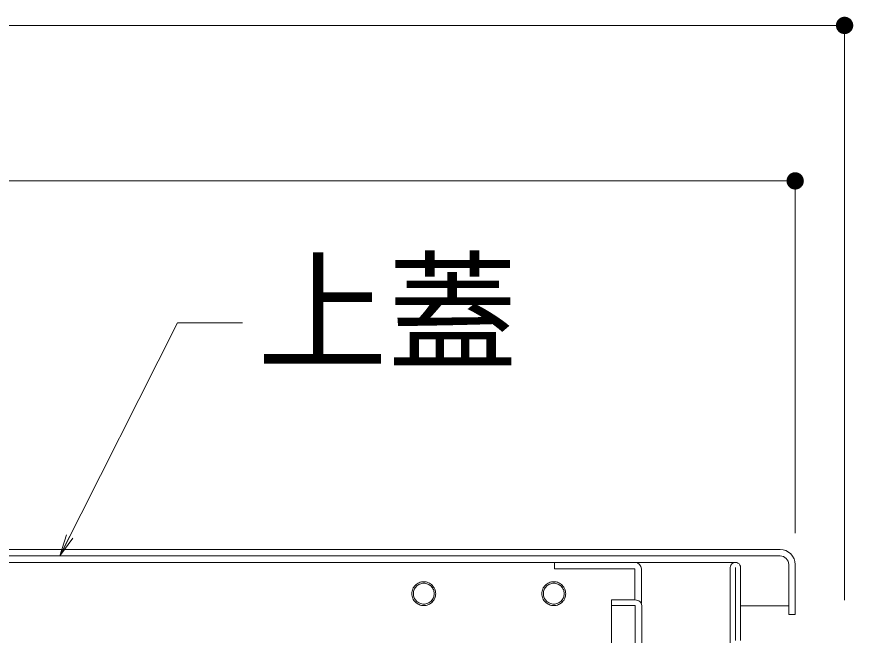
# Model space of a CAD drawing. Units: millimetres, scale not verified. Extents: x -4000 to 4000, y -2770 to 2770.
# Drawn here: x -2370.2 to -1984.2, y -1495.7 to -1210.4 of the extents above; entities that cross this region are included whole.
import ezdxf
from ezdxf.enums import TextEntityAlignment as Align

# ---------------------------------------------------------------- set-up
doc = ezdxf.new("R2010")
doc.units = ezdxf.units.MM
doc.header["$LTSCALE"] = 20
doc.linetypes.add('LONG_DOUBLE_CHAIN', pattern=[21.8, 18, -1, 0.6, -0.6, 0.6, -1])
doc.layers.add('0-0_表面板', color=132, linetype='Continuous', lineweight=9)
doc.styles.add('ＭＳ ゴシック', font='')
doc.styles.get('ＭＳ ゴシック').set_extended_font_data('MS Gothic')

msp = doc.modelspace()

# ---------------------------------------------------------------- linework, layer by layer
at = {"layer": '0-0_表面板', "color": 4}
for p, q in [((-3293.81, -1214.44), (-1988.21, -1214.44)), ((-1988.21, -1214.44), (-1988.21, -1479.52)), ((-3271.01, -1286.15), (-2011.01, -1286.15)), ((-2011.01, -1286.15), (-2011.01, -1448.55)), ((-2296.06, -1351.59), (-2349.44, -1457.34)), ((-2296.06, -1351.59), (-2266.06, -1351.59))]:
    msp.add_line(p, q, dxfattribs=at)
at = {"layer": '0-0_表面板', "color": 3}
for p, q in [((-2350.34, -1459.12), (-2345.83, -1450.2)), ((-2018.01, -1456.12), (-2641.01, -1456.12)), ((-2018.01, -1459.12), (-2641.01, -1459.12)), ((-2038.61, -1462.12), (-2395.01, -1462.12)), ((-2085.01, -1462.12), (-2101.01, -1462.12)), ((-2085.01, -1479.4), (-2085.01, -1465.12)), ((-2082.01, -1481.05), (-2082.01, -1465.12)), ((-2041.01, -1464.53), (-2041.01, -1974.52)), ((-2038.61, -1464.52), (-2038.61, -1498.12)), ((-2036.21, -1498.12), (-2036.21, -1464.52)), ((-2014.01, -1486.12), (-2014.01, -1463.12)), ((-2011.01, -1486.12), (-2011.01, -1463.12)), ((-2095.81, -1618.57), (-2095.81, -1479.4)), ((-2095.81, -1479.4), (-2084.81, -1479.4)), ((-2095.81, -1481.97), (-2084.81, -1481.97)), ((-2084.81, -1517.82), (-2084.81, -1481.97)), ((-2081.81, -1618.57), (-2081.81, -1481.97)), ((-2036.21, -1482.12), (-2014.01, -1482.12)), ((-2014.01, -1486.12), (-2011.01, -1486.12))]:
    msp.add_line(p, q, dxfattribs=at)
for points in [[(-2344.34, -1450.95), (-2350.34, -1459.12), (-2347.32, -1449.45)], [(-2085.01, -1465.12), (-2122.01, -1465.12), (-2122.01, -1462.12)]]:
    msp.add_lwpolyline(points, dxfattribs=at)
at = {"layer": '0-0_表面板', "color": 1, "linetype": 'LONG_DOUBLE_CHAIN'}
for centre, radius in [((-2182.41, -1476.52), 5.5), ((-2182.41, -1476.52), 4.8), ((-2122.41, -1476.52), 5.5), ((-2122.41, -1476.52), 4.8)]:
    msp.add_circle(centre, radius, dxfattribs=at)
at = {"layer": '0-0_表面板', "color": 3}
for centre, radius, start, end in [((-2018.01, -1463.12), 7, 360, 90), ((-2018.01, -1463.12), 4, 360, 90), ((-2085.01, -1465.12), 3, 0, 90), ((-2038.61, -1464.52), 2.4, 0, 180.0175)]:
    msp.add_arc(centre, radius, start, end, dxfattribs=at)
msp.add_ellipse((-2084.81, -1481.97), major_axis=(3, 0), ratio=0.85375, start_param=6.283185, end_param=7.853982, dxfattribs=at)
at = {"layer": '0-0_表面板'}
for points in [[(-1991.3, -1211.9), (-1988.21, -1214.44), (-1991.59, -1212.3)], [(-1990.95, -1211.53), (-1988.21, -1214.44), (-1991.3, -1211.9)], [(-1990.57, -1211.21), (-1988.21, -1214.44), (-1990.95, -1211.53)], [(-1990.14, -1210.94), (-1988.21, -1214.44), (-1990.57, -1211.21)], [(-1990.14, -1210.94), (-1988.21, -1210.44), (-1988.21, -1214.44)], [(-1989.69, -1210.73), (-1988.21, -1210.44), (-1990.14, -1210.94)], [(-1989.21, -1210.57), (-1988.21, -1210.44), (-1989.69, -1210.73)], [(-1988.72, -1210.48), (-1988.21, -1210.44), (-1989.21, -1210.57)], [(-1988.21, -1210.44), (-1984.21, -1214.44), (-1988.21, -1214.44)], [(-1987.96, -1210.45), (-1984.21, -1214.44), (-1988.21, -1210.44)], [(-1987.47, -1210.52), (-1984.21, -1214.44), (-1987.96, -1210.45)], [(-1986.98, -1210.64), (-1984.21, -1214.44), (-1987.47, -1210.52)], [(-1986.51, -1210.83), (-1984.21, -1214.44), (-1986.98, -1210.64)], [(-1986.07, -1211.07), (-1984.21, -1214.44), (-1986.51, -1210.83)], [(-1986.07, -1211.07), (-1984.25, -1213.94), (-1984.21, -1214.44)], [(-1985.66, -1211.36), (-1984.25, -1213.94), (-1986.07, -1211.07)], [(-1985.66, -1211.36), (-1984.34, -1213.45), (-1984.25, -1213.94)], [(-1985.3, -1211.71), (-1984.34, -1213.45), (-1985.66, -1211.36)], [(-1985.3, -1211.71), (-1984.5, -1212.97), (-1984.34, -1213.45)], [(-1984.98, -1212.09), (-1984.5, -1212.97), (-1985.3, -1211.71)], [(-1984.98, -1212.09), (-1984.71, -1212.52), (-1984.5, -1212.97)], [(-1992.14, -1213.7), (-1988.21, -1214.44), (-1992.21, -1214.19)], [(-1992.21, -1214.19), (-1988.21, -1214.44), (-1992.21, -1214.44)], [(-1992.21, -1214.44), (-1990.36, -1217.82), (-1992.18, -1214.95)], [(-1992.21, -1214.44), (-1989.92, -1218.06), (-1990.36, -1217.82)], [(-1988.21, -1214.44), (-1989.92, -1218.06), (-1992.21, -1214.44)], [(-1992.18, -1214.95), (-1990.76, -1217.53), (-1992.09, -1215.44)], [(-1992.18, -1214.95), (-1990.36, -1217.82), (-1990.76, -1217.53)], [(-1992.02, -1213.21), (-1988.21, -1214.44), (-1992.14, -1213.7)], [(-1992.09, -1215.44), (-1991.13, -1217.18), (-1991.93, -1215.92)], [(-1992.09, -1215.44), (-1990.76, -1217.53), (-1991.13, -1217.18)], [(-1991.83, -1212.74), (-1988.21, -1214.44), (-1992.02, -1213.21)], [(-1991.93, -1215.92), (-1991.45, -1216.8), (-1991.72, -1216.37)], [(-1991.93, -1215.92), (-1991.13, -1217.18), (-1991.45, -1216.8)], [(-1991.59, -1212.3), (-1988.21, -1214.44), (-1991.83, -1212.74)], [(-1988.21, -1214.44), (-1989.45, -1218.25), (-1989.92, -1218.06)], [(-1988.21, -1214.44), (-1988.96, -1218.37), (-1989.45, -1218.25)], [(-1988.21, -1214.44), (-1988.47, -1218.44), (-1988.96, -1218.37)], [(-1988.21, -1214.44), (-1988.21, -1218.44), (-1988.47, -1218.44)], [(-1988.21, -1214.44), (-1987.71, -1218.41), (-1988.21, -1218.44)], [(-1988.21, -1214.44), (-1987.22, -1218.32), (-1987.71, -1218.41)], [(-1988.21, -1214.44), (-1986.74, -1218.16), (-1987.22, -1218.32)], [(-1988.21, -1214.44), (-1986.29, -1217.95), (-1986.74, -1218.16)], [(-1988.21, -1214.44), (-1985.86, -1217.68), (-1986.29, -1217.95)], [(-1984.21, -1214.44), (-1985.86, -1217.68), (-1988.21, -1214.44)], [(-1984.21, -1214.44), (-1985.48, -1217.36), (-1985.86, -1217.68)], [(-1984.21, -1214.44), (-1985.13, -1216.99), (-1985.48, -1217.36)], [(-1984.21, -1214.44), (-1984.84, -1216.59), (-1985.13, -1216.99)], [(-1984.21, -1214.44), (-1984.6, -1216.15), (-1984.84, -1216.59)], [(-1984.21, -1214.44), (-1984.41, -1215.68), (-1984.6, -1216.15)], [(-1984.21, -1214.44), (-1984.29, -1215.19), (-1984.41, -1215.68)], [(-1984.21, -1214.44), (-1984.22, -1214.7), (-1984.29, -1215.19)], [(-2014.94, -1285.4), (-2011.01, -1286.15), (-2015.01, -1285.9)], [(-2014.82, -1284.91), (-2011.01, -1286.15), (-2014.94, -1285.4)], [(-2014.63, -1284.45), (-2011.01, -1286.15), (-2014.82, -1284.91)], [(-2014.39, -1284.01), (-2011.01, -1286.15), (-2014.63, -1284.45)], [(-2014.1, -1283.6), (-2011.01, -1286.15), (-2014.39, -1284.01)], [(-2013.75, -1283.24), (-2011.01, -1286.15), (-2014.1, -1283.6)], [(-2013.37, -1282.91), (-2011.01, -1286.15), (-2013.75, -1283.24)], [(-2012.94, -1282.65), (-2011.01, -1286.15), (-2013.37, -1282.91)], [(-2012.94, -1282.65), (-2011.01, -1282.15), (-2011.01, -1286.15)], [(-2012.49, -1282.43), (-2011.01, -1282.15), (-2012.94, -1282.65)], [(-2012.01, -1282.28), (-2011.01, -1282.15), (-2012.49, -1282.43)], [(-2011.52, -1282.18), (-2011.01, -1282.15), (-2012.01, -1282.28)], [(-2011.01, -1282.15), (-2007.01, -1286.15), (-2011.01, -1286.15)], [(-2010.76, -1282.16), (-2007.01, -1286.15), (-2011.01, -1282.15)], [(-2010.27, -1282.22), (-2007.01, -1286.15), (-2010.76, -1282.16)], [(-2009.78, -1282.35), (-2007.01, -1286.15), (-2010.27, -1282.22)], [(-2009.31, -1282.53), (-2007.01, -1286.15), (-2009.78, -1282.35)], [(-2009.31, -1282.53), (-2007.05, -1285.65), (-2007.01, -1286.15)], [(-2008.87, -1282.77), (-2007.05, -1285.65), (-2009.31, -1282.53)], [(-2008.87, -1282.77), (-2007.14, -1285.16), (-2007.05, -1285.65)], [(-2008.46, -1283.07), (-2007.14, -1285.16), (-2008.87, -1282.77)], [(-2008.46, -1283.07), (-2007.3, -1284.68), (-2007.14, -1285.16)], [(-2008.1, -1283.41), (-2007.3, -1284.68), (-2008.46, -1283.07)], [(-2008.1, -1283.41), (-2007.51, -1284.22), (-2007.3, -1284.68)], [(-2007.78, -1283.8), (-2007.51, -1284.22), (-2008.1, -1283.41)], [(-2015.01, -1285.9), (-2011.01, -1286.15), (-2015.01, -1286.15)], [(-2015.01, -1286.15), (-2012.72, -1289.77), (-2014.98, -1286.65)], [(-2015.01, -1286.15), (-2012.25, -1289.96), (-2012.72, -1289.77)], [(-2011.01, -1286.15), (-2012.25, -1289.96), (-2015.01, -1286.15)], [(-2014.98, -1286.65), (-2013.16, -1289.53), (-2014.89, -1287.15)], [(-2014.98, -1286.65), (-2012.72, -1289.77), (-2013.16, -1289.53)], [(-2014.89, -1287.15), (-2013.56, -1289.23), (-2014.73, -1287.62)], [(-2014.89, -1287.15), (-2013.16, -1289.53), (-2013.56, -1289.23)], [(-2014.73, -1287.62), (-2013.93, -1288.89), (-2014.52, -1288.08)], [(-2014.73, -1287.62), (-2013.56, -1289.23), (-2013.93, -1288.89)], [(-2014.52, -1288.08), (-2013.93, -1288.89), (-2014.25, -1288.5)], [(-2011.01, -1286.15), (-2011.76, -1290.08), (-2012.25, -1289.96)], [(-2011.01, -1286.15), (-2011.27, -1290.14), (-2011.76, -1290.08)], [(-2011.01, -1286.15), (-2011.01, -1290.15), (-2011.27, -1290.14)], [(-2011.01, -1286.15), (-2010.51, -1290.12), (-2011.01, -1290.15)], [(-2011.01, -1286.15), (-2010.02, -1290.03), (-2010.51, -1290.12)], [(-2011.01, -1286.15), (-2009.54, -1289.87), (-2010.02, -1290.03)], [(-2011.01, -1286.15), (-2009.09, -1289.66), (-2009.54, -1289.87)], [(-2011.01, -1286.15), (-2008.66, -1289.39), (-2009.09, -1289.66)], [(-2007.01, -1286.15), (-2008.66, -1289.39), (-2011.01, -1286.15)], [(-2007.01, -1286.15), (-2008.28, -1289.07), (-2008.66, -1289.39)], [(-2007.01, -1286.15), (-2007.93, -1288.7), (-2008.28, -1289.07)], [(-2007.01, -1286.15), (-2007.64, -1288.29), (-2007.93, -1288.7)], [(-2007.01, -1286.15), (-2007.4, -1287.85), (-2007.64, -1288.29)], [(-2007.01, -1286.15), (-2007.21, -1287.39), (-2007.4, -1287.85)], [(-2007.01, -1286.15), (-2007.09, -1286.9), (-2007.21, -1287.39)], [(-2007.01, -1286.15), (-2007.02, -1286.4), (-2007.09, -1286.9)]]:
    msp.add_solid(points, dxfattribs=at)

# ---------------------------------------------------------------- texts
at = {"layer": '0-0_表面板', "color": 2, "style": 'ＭＳ ゴシック'}
msp.add_text('上蓋', height=43.99, dxfattribs=at).set_placement((-2259.13, -1381.73), align=Align.BOTTOM_LEFT)

doc.saveas('drawing.dxf')
